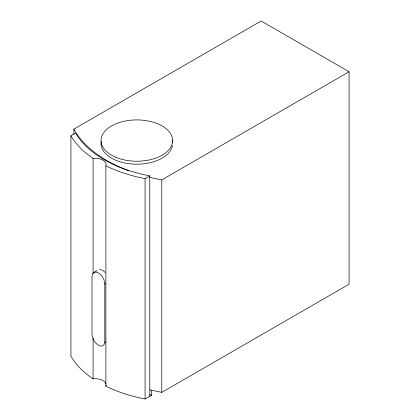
<?xml version="1.0" encoding="UTF-8"?>
<svg xmlns="http://www.w3.org/2000/svg" width="420" height="420" viewBox="0 0 420 420"><rect width="100%" height="100%" fill="white"/><g stroke="black" fill="none" stroke-linecap="round" stroke-linejoin="round"><path stroke-width="0.63" d="M73.857 134.374L73.857 129.129L261.146 21L349.072 71.762L349.072 284.225L161.784 392.354L151.657 390.243A135.035 77.963 0 0 1 149.793 389.797M106.008 384.158A10.867 6.274 0 0 0 93.088 378.819A117.117 67.615 0 0 1 70.927 356.197L70.927 135.807L75.647 133.082A117.117 67.615 0 0 0 149.788 175.891L149.788 396.275M70.927 135.807A117.117 67.615 0 0 0 93.088 158.429A10.867 6.274 0 0 1 105.887 165.821A117.117 67.615 0 0 0 145.068 178.616L149.788 175.891M149.793 177.334A135.035 77.963 0 0 0 161.784 179.891L349.072 71.762M93.886 272.491L97.099 270.637M104.806 284.025A9.051 5.224 60 0 0 98.411 272.942A9.051 5.224 60 0 0 92.011 276.638L92.011 334.105A9.051 5.224 60 0 0 98.411 345.193A9.14 5.276 60 0 0 104.806 342.463L104.806 284.025L105.882 283.406M104.806 342.463L105.882 341.843M105.887 165.821L105.887 386.206A117.117 67.615 0 0 0 145.068 399L151.657 395.194L151.657 390.243M161.784 179.891L161.784 392.354M145.068 178.616L145.068 399M93.088 158.429L93.088 273.871M93.088 338.153L93.088 378.819M128.798 170.872A135.035 77.963 0 0 1 73.857 129.129M172.436 145.635A35.789 20.659 0 0 1 133.192 164.089A35.789 20.659 0 0 1 101.231 141.435M172.163 140.243A35.789 20.659 0 0 1 172.589 142.632M106.092 385.187A10.867 6.274 0 0 1 105.887 386.206M151.657 395.194A135.035 77.963 0 0 1 149.793 394.748M99.498 269.608A9.051 5.224 60 0 1 105.147 272.444M115.878 157.311A35.789 20.659 0 0 0 172.436 142.663A35.789 20.659 0 0 0 122.189 121.711A35.789 20.659 0 0 0 115.878 157.311"/></g></svg>
